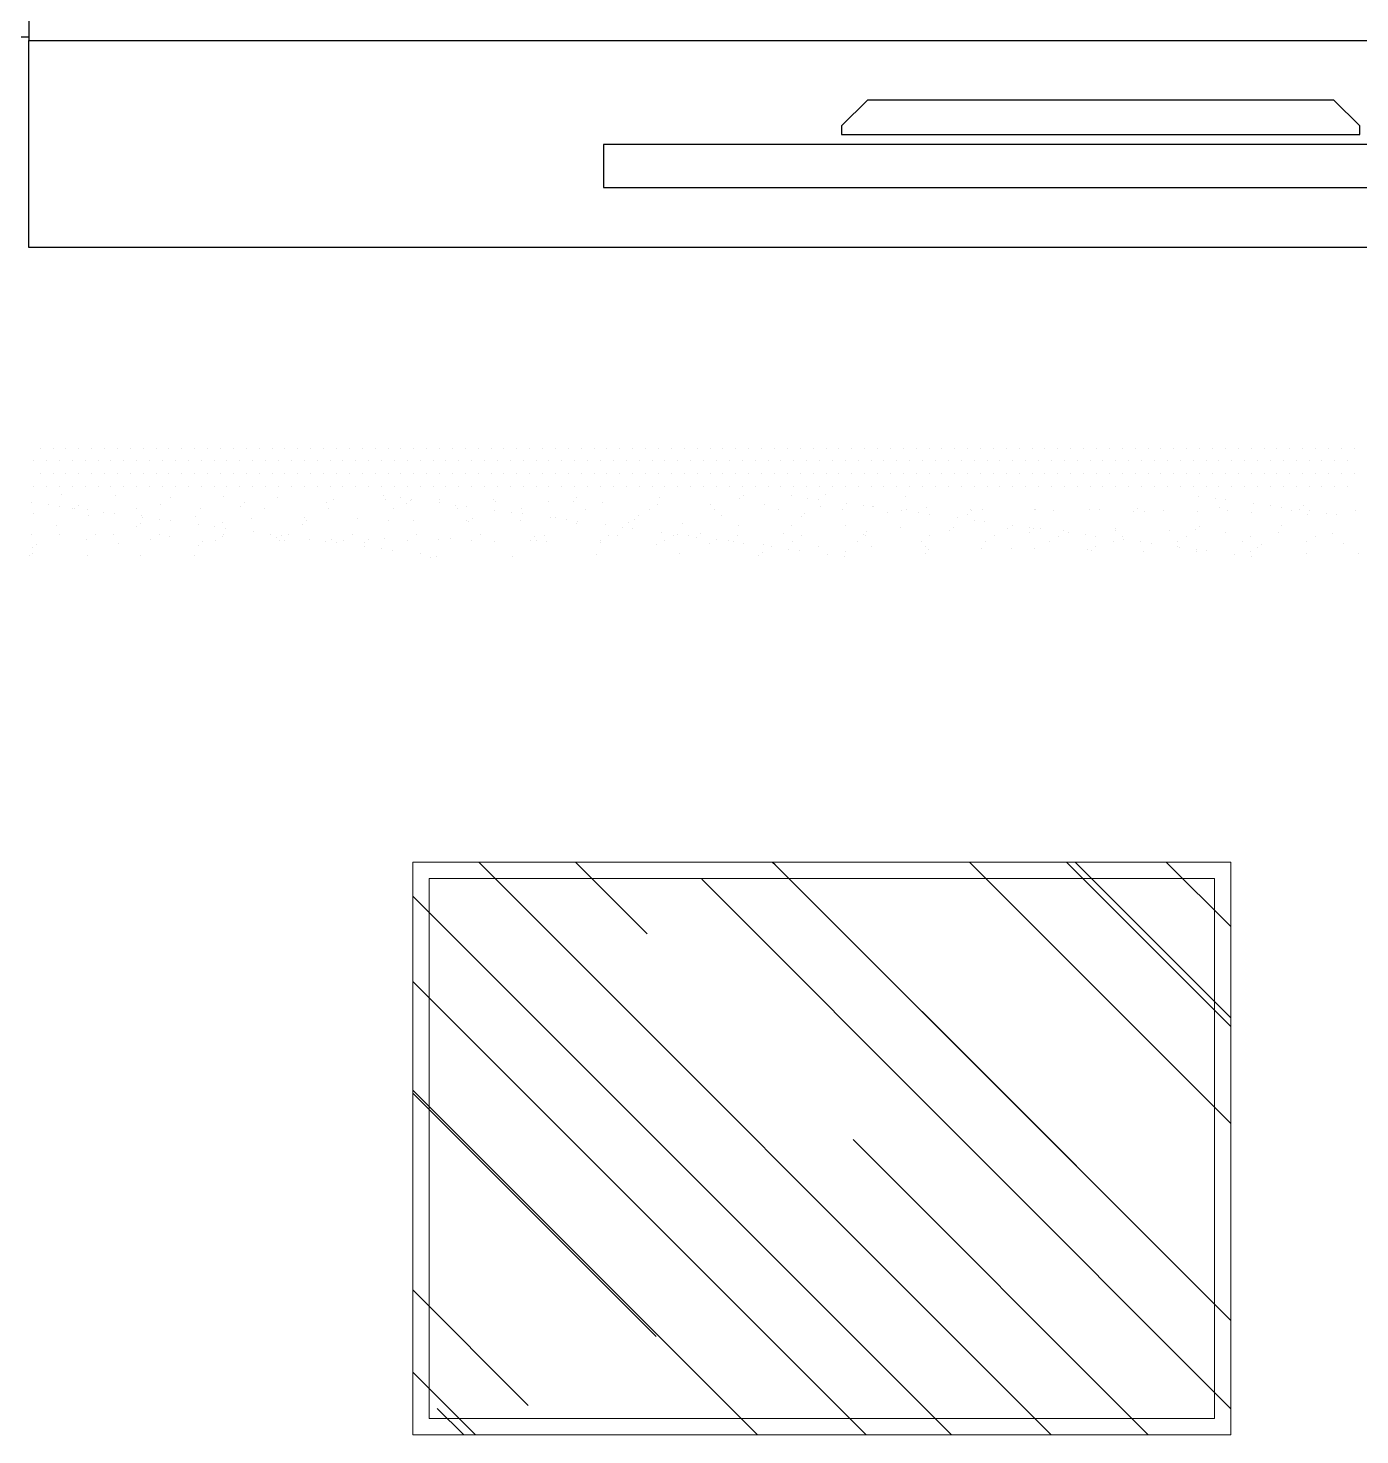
# Model space of a CAD drawing. Header units: millimetres. Extents: x 3923 to 4120, y 744 to 867.
# Drawn here: x 3933.557 to 3936.195, y 830.411 to 833.195 of the extents above; entities that cross this region are included whole.
import ezdxf

# ---------------------------------------------------------------- set-up
doc = ezdxf.new("R2010")
doc.units = ezdxf.units.MM
doc.linetypes.add('DASHDOT2', pattern=[0.5, 0.25, -0.125, 0, -0.125])
doc.layers.add('-HIDRO', color=8, linetype='Continuous')
doc.layers.add('COTA', color=7, linetype='Continuous')
doc.layers.add('E-Lay-9', color=9, linetype='Continuous', lineweight=9)

# ---------------------------------------------------------------- blocks, each defined once
blk = doc.blocks.new('A$C7AFB675E')
at = {"color": 8}
for p, q in [((3.5162, 2.2769), (3.5162, 2.2769)), ((3.5477, 2.2769), (3.5477, 2.2769)), ((3.5923, 2.279), (3.5923, 2.279)), ((3.6451, 2.2825), (3.6451, 2.2825)), ((3.5162, 2.2612), (3.5162, 2.2612)), ((3.5319, 2.269), (3.5319, 2.269)), ((3.5319, 2.2533), (3.5319, 2.2533)), ((3.5477, 2.2612), (3.5477, 2.2612)), ((3.5634, 2.269), (3.5634, 2.269)), ((3.5634, 2.2533), (3.5634, 2.2533)), ((3.5972, 2.2557), (3.5972, 2.2557)), ((3.6331, 2.2641), (3.6331, 2.2641)), ((3.5162, 2.2454), (3.5162, 2.2454)), ((3.5319, 2.2375), (3.5319, 2.2375)), ((3.5477, 2.2454), (3.5477, 2.2454)), ((3.5634, 2.2375), (3.5634, 2.2375)), ((3.5955, 2.2426), (3.5955, 2.2426)), ((3.6202, 2.25), (3.6202, 2.25)), ((3.5162, 2.2297), (3.5162, 2.2297)), ((3.5319, 2.2218), (3.5319, 2.2218)), ((3.5477, 2.2297), (3.5477, 2.2297)), ((3.5634, 2.2218), (3.5634, 2.2218)), ((3.5928, 2.2221), (3.5928, 2.2221)), ((3.5968, 2.2196), (3.5968, 2.2196)), ((3.6241, 2.2291), (3.6241, 2.2291)), ((3.6309, 2.2185), (3.6309, 2.2185)), ((3.6454, 2.218), (3.6454, 2.218)), ((3.5162, 2.2139), (3.5162, 2.2139)), ((3.5319, 2.206), (3.5319, 2.206)), ((3.5477, 2.2139), (3.5477, 2.2139)), ((3.5634, 2.206), (3.5634, 2.206)), ((3.5866, 2.2149), (3.5866, 2.2149)), ((3.5909, 2.2103), (3.5909, 2.2103)), ((3.5922, 2.2005), (3.5922, 2.2005)), ((3.5162, 2.1982), (3.5162, 2.1982)), ((3.5319, 2.1903), (3.5319, 2.1903)), ((3.5477, 2.1982), (3.5477, 2.1982)), ((3.5634, 2.1903), (3.5634, 2.1903)), ((3.5883, 2.1879), (3.5883, 2.1879)), ((3.611, 2.1884), (3.611, 2.1884)), ((3.6193, 2.184), (3.6193, 2.184)), ((3.5162, 2.1824), (3.5162, 2.1824)), ((3.5162, 2.1667), (3.5162, 2.1667)), ((3.5319, 2.1745), (3.5319, 2.1745)), ((3.5477, 2.1824), (3.5477, 2.1824)), ((3.5477, 2.1667), (3.5477, 2.1667)), ((3.5634, 2.1745), (3.5634, 2.1745)), ((3.5866, 2.1747), (3.5866, 2.1747)), ((3.5162, 2.1509), (3.5162, 2.1509)), ((3.5319, 2.1588), (3.5319, 2.1588)), ((3.5477, 2.1509), (3.5477, 2.1509)), ((3.5634, 2.1588), (3.5634, 2.1588)), ((3.5839, 2.1542), (3.5839, 2.1542)), ((3.5944, 2.1515), (3.5944, 2.1515)), ((3.624, 2.1506), (3.624, 2.1506)), ((3.634, 2.1633), (3.634, 2.1633)), ((3.6382, 2.1586), (3.6382, 2.1586)), ((3.643, 2.1499), (3.643, 2.1499)), ((3.6488, 2.1515), (3.6488, 2.1515)), ((3.5162, 2.1352), (3.5162, 2.1352)), ((3.5319, 2.143), (3.5319, 2.143)), ((3.5477, 2.1352), (3.5477, 2.1352)), ((3.5634, 2.143), (3.5634, 2.143)), ((3.6308, 2.14), (3.6308, 2.14)), ((3.5162, 2.1194), (3.5162, 2.1194)), ((3.5319, 2.1273), (3.5319, 2.1273)), ((3.5477, 2.1194), (3.5477, 2.1194)), ((3.5634, 2.1273), (3.5634, 2.1273)), ((3.5794, 2.12), (3.5794, 2.12)), ((3.592, 2.1221), (3.592, 2.1221)), ((3.6196, 2.1196), (3.6196, 2.1196)), ((3.6461, 2.131), (3.6461, 2.131)), ((3.5162, 2.1037), (3.5162, 2.1037)), ((3.5319, 2.1115), (3.5319, 2.1115)), ((3.5477, 2.1037), (3.5477, 2.1037)), ((3.5634, 2.1115), (3.5634, 2.1115)), ((3.5776, 2.1069), (3.5776, 2.1069)), ((3.5889, 2.1126), (3.5889, 2.1126)), ((3.5162, 2.0879), (3.5162, 2.0879)), ((3.5319, 2.0958), (3.5319, 2.0958)), ((3.5319, 2.08), (3.5319, 2.08)), ((3.5477, 2.0879), (3.5477, 2.0879)), ((3.5634, 2.0958), (3.5634, 2.0958)), ((3.5634, 2.08), (3.5634, 2.08)), ((3.5749, 2.0864), (3.5749, 2.0864)), ((3.5936, 2.0856), (3.5936, 2.0856)), ((3.6118, 2.0875), (3.6118, 2.0875)), ((3.6161, 2.0829), (3.6161, 2.0829)), ((3.6398, 2.0837), (3.6398, 2.0837)), ((3.6416, 2.0968), (3.6416, 2.0968)), ((3.6421, 2.084), (3.6421, 2.084)), ((3.5162, 2.0722), (3.5162, 2.0722)), ((3.5319, 2.0643), (3.5319, 2.0643)), ((3.5477, 2.0722), (3.5477, 2.0722)), ((3.5634, 2.0643), (3.5634, 2.0643)), ((3.6238, 2.0721), (3.6238, 2.0721)), ((3.6371, 2.0632), (3.6371, 2.0632)), ((3.5162, 2.0564), (3.5162, 2.0564)), ((3.5319, 2.0485), (3.5319, 2.0485)), ((3.5477, 2.0564), (3.5477, 2.0564)), ((3.5634, 2.0485), (3.5634, 2.0485)), ((3.6172, 2.0515), (3.6172, 2.0515)), ((3.6306, 2.0615), (3.6306, 2.0615)), ((3.6362, 2.0609), (3.6362, 2.0609)), ((3.5162, 2.0407), (3.5162, 2.0407)), ((3.5319, 2.0328), (3.5319, 2.0328)), ((3.5477, 2.0407), (3.5477, 2.0407)), ((3.5634, 2.0328), (3.5634, 2.0328)), ((3.5919, 2.0436), (3.5919, 2.0436)), ((3.6326, 2.029), (3.6326, 2.029)), ((3.5162, 2.0249), (3.5162, 2.0249)), ((3.5319, 2.017), (3.5319, 2.017)), ((3.5477, 2.0249), (3.5477, 2.0249)), ((3.5634, 2.017), (3.5634, 2.017)), ((3.5897, 2.0118), (3.5897, 2.0118)), ((3.5939, 2.0211), (3.5939, 2.0211)), ((3.6309, 2.0158), (3.6309, 2.0158)), ((3.6424, 2.0195), (3.6424, 2.0195)), ((3.5162, 2.0092), (3.5162, 2.0092)), ((3.5319, 2.0013), (3.5319, 2.0013)), ((3.5477, 2.0092), (3.5477, 2.0092)), ((3.5634, 2.0013), (3.5634, 2.0013)), ((3.594, 2.0071), (3.594, 2.0071)), ((3.6282, 1.9953), (3.6282, 1.9953)), ((3.5162, 1.9934), (3.5162, 1.9934)), ((3.5162, 1.9777), (3.5162, 1.9777)), ((3.5319, 1.9855), (3.5319, 1.9855)), ((3.5477, 1.9934), (3.5477, 1.9934)), ((3.5477, 1.9777), (3.5477, 1.9777)), ((3.5634, 1.9855), (3.5634, 1.9855)), ((3.6141, 1.9852), (3.6141, 1.9852)), ((3.6163, 1.9855), (3.6163, 1.9855)), ((3.6237, 1.9937), (3.6237, 1.9937)), ((3.6305, 1.983), (3.6305, 1.983)), ((3.5162, 1.9619), (3.5162, 1.9619)), ((3.5319, 1.9698), (3.5319, 1.9698)), ((3.5477, 1.9619), (3.5477, 1.9619)), ((3.5634, 1.9698), (3.5634, 1.9698)), ((3.5917, 1.9651), (3.5917, 1.9651)), ((3.6237, 1.9611), (3.6237, 1.9611)), ((3.637, 1.9601), (3.637, 1.9601)), ((3.5162, 1.9462), (3.5162, 1.9462)), ((3.5319, 1.954), (3.5319, 1.954)), ((3.5477, 1.9462), (3.5477, 1.9462)), ((3.5634, 1.954), (3.5634, 1.954)), ((3.5914, 1.953), (3.5914, 1.953)), ((3.622, 1.948), (3.622, 1.948)), ((3.64, 1.9514), (3.64, 1.9514)), ((3.6413, 1.9555), (3.6413, 1.9555)), ((3.5162, 1.9304), (3.5162, 1.9304)), ((3.5319, 1.9383), (3.5319, 1.9383)), ((3.5477, 1.9304), (3.5477, 1.9304)), ((3.5634, 1.9383), (3.5634, 1.9383)), ((3.6193, 1.9275), (3.6193, 1.9275)), ((3.5162, 1.9147), (3.5162, 1.9147)), ((3.5319, 1.9225), (3.5319, 1.9225)), ((3.5477, 1.9147), (3.5477, 1.9147)), ((3.5634, 1.9225), (3.5634, 1.9225)), ((3.5919, 1.9094), (3.5919, 1.9094)), ((3.6166, 1.9211), (3.6166, 1.9211)), ((3.6236, 1.9152), (3.6236, 1.9152)), ((3.5162, 1.8989), (3.5162, 1.8989)), ((3.5319, 1.9068), (3.5319, 1.9068)), ((3.5319, 1.891), (3.5319, 1.891)), ((3.5477, 1.8989), (3.5477, 1.8989)), ((3.5634, 1.9068), (3.5634, 1.9068)), ((3.5634, 1.891), (3.5634, 1.891)), ((3.6148, 1.8933), (3.6148, 1.8933)), ((3.6303, 1.9045), (3.6303, 1.9045)), ((3.5162, 1.8832), (3.5162, 1.8832)), ((3.5319, 1.8753), (3.5319, 1.8753)), ((3.5477, 1.8832), (3.5477, 1.8832)), ((3.5634, 1.8753), (3.5634, 1.8753)), ((3.5906, 1.8871), (3.5906, 1.8871)), ((3.5916, 1.8866), (3.5916, 1.8866)), ((3.613, 1.8802), (3.613, 1.8802)), ((3.6149, 1.8844), (3.6149, 1.8844)), ((3.6192, 1.8797), (3.6192, 1.8797)), ((3.6391, 1.8855), (3.6391, 1.8855)), ((3.5162, 1.8674), (3.5162, 1.8674)), ((3.5319, 1.8595), (3.5319, 1.8595)), ((3.5477, 1.8674), (3.5477, 1.8674)), ((3.5634, 1.8595), (3.5634, 1.8595)), ((3.6103, 1.8597), (3.6103, 1.8597)), ((3.6393, 1.8578), (3.6393, 1.8578)), ((3.5162, 1.8517), (3.5162, 1.8517)), ((3.5319, 1.8438), (3.5319, 1.8438)), ((3.5477, 1.8517), (3.5477, 1.8517)), ((3.5634, 1.8438), (3.5634, 1.8438)), ((3.6142, 1.853), (3.6142, 1.853)), ((3.5162, 1.8359), (3.5162, 1.8359)), ((3.5319, 1.828), (3.5319, 1.828)), ((3.5477, 1.8359), (3.5477, 1.8359)), ((3.5634, 1.828), (3.5634, 1.828)), ((3.5909, 1.8226), (3.5909, 1.8226)), ((3.6058, 1.8255), (3.6058, 1.8255)), ((3.6234, 1.8367), (3.6234, 1.8367)), ((3.6302, 1.8261), (3.6302, 1.8261)), ((3.5162, 1.8202), (3.5162, 1.8202)), ((3.5319, 1.8123), (3.5319, 1.8123)), ((3.5477, 1.8202), (3.5477, 1.8202)), ((3.5634, 1.8123), (3.5634, 1.8123)), ((3.5915, 1.8082), (3.5915, 1.8082)), ((3.5928, 1.8086), (3.5928, 1.8086)), ((3.6041, 1.8123), (3.6041, 1.8123)), ((3.6394, 1.821), (3.6394, 1.821)), ((3.5162, 1.8044), (3.5162, 1.8044)), ((3.5162, 1.7887), (3.5162, 1.7887)), ((3.5319, 1.7965), (3.5319, 1.7965)), ((3.5477, 1.8044), (3.5477, 1.8044)), ((3.5477, 1.7887), (3.5477, 1.7887)), ((3.5634, 1.7965), (3.5634, 1.7965)), ((3.5971, 1.804), (3.5971, 1.804)), ((3.6014, 1.7919), (3.6014, 1.7919)), ((3.5162, 1.7729), (3.5162, 1.7729)), ((3.5319, 1.7808), (3.5319, 1.7808)), ((3.5477, 1.7729), (3.5477, 1.7729)), ((3.5634, 1.7808), (3.5634, 1.7808)), ((3.6134, 1.787), (3.6134, 1.787)), ((3.6172, 1.782), (3.6172, 1.782)), ((3.5162, 1.7572), (3.5162, 1.7572)), ((3.5319, 1.765), (3.5319, 1.765)), ((3.5477, 1.7572), (3.5477, 1.7572)), ((3.5634, 1.765), (3.5634, 1.765)), ((3.5884, 1.7545), (3.5884, 1.7545)), ((3.5969, 1.7576), (3.5969, 1.7576)), ((3.6233, 1.7582), (3.6233, 1.7582)), ((3.6401, 1.757), (3.6401, 1.757)), ((3.5162, 1.7414), (3.5162, 1.7414)), ((3.5319, 1.7493), (3.5319, 1.7493)), ((3.5477, 1.7414), (3.5477, 1.7414)), ((3.5634, 1.7493), (3.5634, 1.7493)), ((3.5952, 1.7445), (3.5952, 1.7445)), ((3.63, 1.7476), (3.63, 1.7476)), ((3.637, 1.753), (3.637, 1.753)), ((3.6444, 1.7523), (3.6444, 1.7523)), ((3.5162, 1.7257), (3.5162, 1.7257)), ((3.5319, 1.7335), (3.5319, 1.7335)), ((3.5477, 1.7257), (3.5477, 1.7257)), ((3.5634, 1.7335), (3.5634, 1.7335)), ((3.575, 1.7282), (3.575, 1.7282)), ((3.5913, 1.7297), (3.5913, 1.7297)), ((3.5925, 1.724), (3.5925, 1.724)), ((3.6137, 1.7226), (3.6137, 1.7226)), ((3.5162, 1.7099), (3.5162, 1.7099)), ((3.5319, 1.7178), (3.5319, 1.7178)), ((3.5319, 1.702), (3.5319, 1.702)), ((3.5477, 1.7099), (3.5477, 1.7099)), ((3.5634, 1.7178), (3.5634, 1.7178)), ((3.5634, 1.702), (3.5634, 1.702)), ((3.595, 1.7063), (3.595, 1.7063)), ((3.5162, 1.6942), (3.5162, 1.6942)), ((3.5319, 1.6863), (3.5319, 1.6863)), ((3.5477, 1.6942), (3.5477, 1.6942)), ((3.5634, 1.6863), (3.5634, 1.6863)), ((3.5876, 1.6886), (3.5876, 1.6886)), ((3.588, 1.6898), (3.588, 1.6898)), ((3.6361, 1.687), (3.6361, 1.687)), ((3.5162, 1.6784), (3.5162, 1.6784)), ((3.5319, 1.6705), (3.5319, 1.6705)), ((3.5477, 1.6784), (3.5477, 1.6784)), ((3.5634, 1.6705), (3.5634, 1.6705)), ((3.5862, 1.6767), (3.5862, 1.6767)), ((3.618, 1.6812), (3.618, 1.6812)), ((3.6223, 1.6766), (3.6223, 1.6766)), ((3.6231, 1.6797), (3.6231, 1.6797)), ((3.6299, 1.6691), (3.6299, 1.6691)), ((3.5162, 1.6627), (3.5162, 1.6627)), ((3.5319, 1.6548), (3.5319, 1.6548)), ((3.5477, 1.6627), (3.5477, 1.6627)), ((3.5634, 1.6548), (3.5634, 1.6548)), ((3.5836, 1.6562), (3.5836, 1.6562)), ((3.5912, 1.6512), (3.5912, 1.6512)), ((3.6112, 1.6545), (3.6112, 1.6545)), ((3.6424, 1.6546), (3.6424, 1.6546)), ((3.6484, 1.6534), (3.6484, 1.6534)), ((3.5162, 1.6469), (3.5162, 1.6469)), ((3.5319, 1.639), (3.5319, 1.639)), ((3.5477, 1.6469), (3.5477, 1.6469)), ((3.5634, 1.639), (3.5634, 1.639)), ((3.5162, 1.6312), (3.5162, 1.6312)), ((3.5319, 1.6233), (3.5319, 1.6233)), ((3.5477, 1.6312), (3.5477, 1.6312)), ((3.5634, 1.6233), (3.5634, 1.6233)), ((3.5729, 1.6305), (3.5729, 1.6305)), ((3.579, 1.622), (3.579, 1.622)), ((3.5879, 1.6241), (3.5879, 1.6241)), ((3.6365, 1.6225), (3.6365, 1.6225)), ((3.6457, 1.633), (3.6457, 1.633)), ((3.5162, 1.6154), (3.5162, 1.6154)), ((3.5162, 1.5997), (3.5162, 1.5997)), ((3.5319, 1.6075), (3.5319, 1.6075)), ((3.5477, 1.6154), (3.5477, 1.6154)), ((3.5477, 1.5997), (3.5477, 1.5997)), ((3.5634, 1.6075), (3.5634, 1.6075)), ((3.5773, 1.6088), (3.5773, 1.6088)), ((3.5959, 1.6054), (3.5959, 1.6054)), ((3.6002, 1.6008), (3.6002, 1.6008)), ((3.623, 1.6013), (3.623, 1.6013)), ((3.6412, 1.5987), (3.6412, 1.5987)), ((3.5162, 1.5839), (3.5162, 1.5839)), ((3.5319, 1.5918), (3.5319, 1.5918)), ((3.5477, 1.5839), (3.5477, 1.5839)), ((3.5634, 1.5918), (3.5634, 1.5918)), ((3.5746, 1.5884), (3.5746, 1.5884)), ((3.6104, 1.5885), (3.6104, 1.5885)), ((3.6298, 1.5906), (3.6298, 1.5906)), ((3.6395, 1.5856), (3.6395, 1.5856)), ((3.5162, 1.5682), (3.5162, 1.5682)), ((3.5319, 1.576), (3.5319, 1.576)), ((3.5477, 1.5682), (3.5477, 1.5682)), ((3.5634, 1.576), (3.5634, 1.576)), ((3.591, 1.5727), (3.591, 1.5727)), ((3.6203, 1.5789), (3.6203, 1.5789)), ((3.6368, 1.5651), (3.6368, 1.5651)), ((3.5162, 1.5524), (3.5162, 1.5524)), ((3.5319, 1.5603), (3.5319, 1.5603)), ((3.5477, 1.5524), (3.5477, 1.5524)), ((3.5634, 1.5603), (3.5634, 1.5603)), ((3.5854, 1.5561), (3.5854, 1.5561)), ((3.634, 1.5545), (3.634, 1.5545)), ((3.6432, 1.5538), (3.6432, 1.5538)), ((3.6475, 1.5491), (3.6475, 1.5491)), ((3.5162, 1.5367), (3.5162, 1.5367)), ((3.5319, 1.5445), (3.5319, 1.5445)), ((3.5477, 1.5367), (3.5477, 1.5367)), ((3.5634, 1.5445), (3.5634, 1.5445)), ((3.6323, 1.5309), (3.6323, 1.5309)), ((3.5162, 1.5209), (3.5162, 1.5209)), ((3.5319, 1.5288), (3.5319, 1.5288)), ((3.5319, 1.513), (3.5319, 1.513)), ((3.5477, 1.5209), (3.5477, 1.5209)), ((3.5634, 1.5288), (3.5634, 1.5288)), ((3.5634, 1.513), (3.5634, 1.513)), ((3.5738, 1.5297), (3.5738, 1.5297)), ((3.578, 1.525), (3.578, 1.525)), ((3.6107, 1.5241), (3.6107, 1.5241)), ((3.6229, 1.5228), (3.6229, 1.5228)), ((3.6306, 1.5178), (3.6306, 1.5178)), ((3.5162, 1.5052), (3.5162, 1.5052)), ((3.5319, 1.4973), (3.5319, 1.4973)), ((3.5477, 1.5052), (3.5477, 1.5052)), ((3.5634, 1.4973), (3.5634, 1.4973)), ((3.5981, 1.5031), (3.5981, 1.5031)), ((3.6279, 1.4973), (3.6279, 1.4973)), ((3.6296, 1.5122), (3.6296, 1.5122)), ((3.5162, 1.4894), (3.5162, 1.4894)), ((3.5319, 1.4815), (3.5319, 1.4815)), ((3.5477, 1.4894), (3.5477, 1.4894)), ((3.5634, 1.4815), (3.5634, 1.4815)), ((3.5846, 1.4901), (3.5846, 1.4901)), ((3.5909, 1.4943), (3.5909, 1.4943)), ((3.6332, 1.4885), (3.6332, 1.4885)), ((3.5162, 1.4737), (3.5162, 1.4737)), ((3.5319, 1.4658), (3.5319, 1.4658)), ((3.5477, 1.4737), (3.5477, 1.4737)), ((3.5634, 1.4658), (3.5634, 1.4658)), ((3.6211, 1.478), (3.6211, 1.478)), ((3.6234, 1.4631), (3.6234, 1.4631)), ((3.6254, 1.4734), (3.6254, 1.4734)), ((3.5162, 1.4579), (3.5162, 1.4579)), ((3.5319, 1.45), (3.5319, 1.45)), ((3.5477, 1.4579), (3.5477, 1.4579)), ((3.5634, 1.45), (3.5634, 1.45)), ((3.6082, 1.456), (3.6082, 1.456)), ((3.6216, 1.4499), (3.6216, 1.4499)), ((3.6227, 1.4443), (3.6227, 1.4443)), ((3.6455, 1.4515), (3.6455, 1.4515)), ((3.5162, 1.4422), (3.5162, 1.4422)), ((3.5319, 1.4343), (3.5319, 1.4343)), ((3.5477, 1.4422), (3.5477, 1.4422)), ((3.5634, 1.4343), (3.5634, 1.4343)), ((3.576, 1.4274), (3.576, 1.4274)), ((3.6189, 1.4295), (3.6189, 1.4295)), ((3.6295, 1.4337), (3.6295, 1.4337)), ((3.5162, 1.4264), (3.5162, 1.4264)), ((3.5162, 1.4107), (3.5162, 1.4107)), ((3.5319, 1.4185), (3.5319, 1.4185)), ((3.5477, 1.4264), (3.5477, 1.4264)), ((3.5477, 1.4107), (3.5477, 1.4107)), ((3.5634, 1.4185), (3.5634, 1.4185)), ((3.5849, 1.4256), (3.5849, 1.4256)), ((3.5907, 1.4158), (3.5907, 1.4158)), ((3.6335, 1.424), (3.6335, 1.424)), ((3.5162, 1.3949), (3.5162, 1.3949)), ((3.5319, 1.4028), (3.5319, 1.4028)), ((3.5477, 1.3949), (3.5477, 1.3949)), ((3.5634, 1.4028), (3.5634, 1.4028)), ((3.599, 1.4023), (3.599, 1.4023)), ((3.6033, 1.3976), (3.6033, 1.3976)), ((3.6144, 1.3952), (3.6144, 1.3952)), ((3.5162, 1.3792), (3.5162, 1.3792)), ((3.5319, 1.387), (3.5319, 1.387)), ((3.5477, 1.3792), (3.5477, 1.3792)), ((3.5634, 1.387), (3.5634, 1.387)), ((3.6074, 1.3901), (3.6074, 1.3901)), ((3.6127, 1.3821), (3.6127, 1.3821)), ((3.6233, 1.3757), (3.6233, 1.3757)), ((3.5162, 1.3634), (3.5162, 1.3634)), ((3.5319, 1.3713), (3.5319, 1.3713)), ((3.5477, 1.3634), (3.5477, 1.3634)), ((3.5634, 1.3713), (3.5634, 1.3713)), ((3.61, 1.3616), (3.61, 1.3616)), ((3.6226, 1.3658), (3.6226, 1.3658)), ((3.5162, 1.3477), (3.5162, 1.3477)), ((3.5319, 1.3555), (3.5319, 1.3555)), ((3.5477, 1.3477), (3.5477, 1.3477)), ((3.5634, 1.3555), (3.5634, 1.3555)), ((3.5825, 1.3576), (3.5825, 1.3576)), ((3.6293, 1.3552), (3.6293, 1.3552)), ((3.631, 1.356), (3.631, 1.356)), ((3.6463, 1.3506), (3.6463, 1.3506)), ((3.5162, 1.3319), (3.5162, 1.3319)), ((3.5319, 1.3398), (3.5319, 1.3398)), ((3.5319, 1.324), (3.5319, 1.324)), ((3.5477, 1.3319), (3.5477, 1.3319)), ((3.5634, 1.3398), (3.5634, 1.3398)), ((3.5634, 1.324), (3.5634, 1.324)), ((3.5769, 1.3265), (3.5769, 1.3265)), ((3.5906, 1.3373), (3.5906, 1.3373)), ((3.6055, 1.3274), (3.6055, 1.3274)), ((3.6077, 1.3256), (3.6077, 1.3256)), ((3.5162, 1.3162), (3.5162, 1.3162)), ((3.5319, 1.3083), (3.5319, 1.3083)), ((3.5477, 1.3162), (3.5477, 1.3162)), ((3.5634, 1.3083), (3.5634, 1.3083)), ((3.5811, 1.3219), (3.5811, 1.3219)), ((3.6038, 1.3143), (3.6038, 1.3143)), ((3.5162, 1.3004), (3.5162, 1.3004)), ((3.5319, 1.2925), (3.5319, 1.2925)), ((3.5477, 1.3004), (3.5477, 1.3004)), ((3.5634, 1.2925), (3.5634, 1.2925)), ((3.5816, 1.2916), (3.5816, 1.2916)), ((3.6011, 1.2938), (3.6011, 1.2938)), ((3.6012, 1.3), (3.6012, 1.3)), ((3.6302, 1.29), (3.6302, 1.29)), ((3.5162, 1.2847), (3.5162, 1.2847)), ((3.5319, 1.2768), (3.5319, 1.2768)), ((3.5477, 1.2847), (3.5477, 1.2847)), ((3.5634, 1.2768), (3.5634, 1.2768)), ((3.6224, 1.2874), (3.6224, 1.2874)), ((3.6242, 1.2749), (3.6242, 1.2749)), ((3.6292, 1.2767), (3.6292, 1.2767)), ((3.5162, 1.2689), (3.5162, 1.2689)), ((3.5319, 1.261), (3.5319, 1.261)), ((3.5477, 1.2689), (3.5477, 1.2689)), ((3.5634, 1.261), (3.5634, 1.261)), ((3.5905, 1.2588), (3.5905, 1.2588)), ((3.5966, 1.2596), (3.5966, 1.2596)), ((3.6052, 1.2575), (3.6052, 1.2575)), ((3.6285, 1.2702), (3.6285, 1.2702)), ((3.5162, 1.2532), (3.5162, 1.2532)), ((3.5319, 1.2453), (3.5319, 1.2453)), ((3.5477, 1.2532), (3.5477, 1.2532)), ((3.5634, 1.2453), (3.5634, 1.2453)), ((3.5949, 1.2464), (3.5949, 1.2464)), ((3.6486, 1.2483), (3.6486, 1.2483)), ((3.5162, 1.2374), (3.5162, 1.2374)), ((3.5162, 1.2217), (3.5162, 1.2217)), ((3.5319, 1.2295), (3.5319, 1.2295)), ((3.5477, 1.2374), (3.5477, 1.2374)), ((3.5477, 1.2217), (3.5477, 1.2217)), ((3.5634, 1.2295), (3.5634, 1.2295)), ((3.5791, 1.2242), (3.5791, 1.2242)), ((3.5819, 1.2271), (3.5819, 1.2271)), ((3.5922, 1.226), (3.5922, 1.226)), ((3.6305, 1.2256), (3.6305, 1.2256)), ((3.5162, 1.2059), (3.5162, 1.2059)), ((3.5319, 1.2138), (3.5319, 1.2138)), ((3.5477, 1.2059), (3.5477, 1.2059)), ((3.5634, 1.2138), (3.5634, 1.2138)), ((3.6223, 1.2089), (3.6223, 1.2089)), ((3.5162, 1.1902), (3.5162, 1.1902)), ((3.5319, 1.198), (3.5319, 1.198)), ((3.5477, 1.1902), (3.5477, 1.1902)), ((3.5634, 1.198), (3.5634, 1.198)), ((3.5877, 1.1917), (3.5877, 1.1917)), ((3.6021, 1.1991), (3.6021, 1.1991)), ((3.6044, 1.1916), (3.6044, 1.1916)), ((3.6064, 1.1945), (3.6064, 1.1945)), ((3.629, 1.1983), (3.629, 1.1983)), ((3.5162, 1.1744), (3.5162, 1.1744)), ((3.5319, 1.1823), (3.5319, 1.1823)), ((3.5477, 1.1744), (3.5477, 1.1744)), ((3.5634, 1.1823), (3.5634, 1.1823)), ((3.5859, 1.1786), (3.5859, 1.1786)), ((3.5903, 1.1804), (3.5903, 1.1804)), ((3.6264, 1.1726), (3.6264, 1.1726)), ((3.5162, 1.1587), (3.5162, 1.1587)), ((3.5319, 1.1665), (3.5319, 1.1665)), ((3.5477, 1.1587), (3.5477, 1.1587)), ((3.5634, 1.1665), (3.5634, 1.1665)), ((3.5795, 1.1591), (3.5795, 1.1591)), ((3.5832, 1.1581), (3.5832, 1.1581)), ((3.628, 1.1575), (3.628, 1.1575)), ((3.6481, 1.1554), (3.6481, 1.1554)), ((3.5162, 1.1429), (3.5162, 1.1429)), ((3.5319, 1.1508), (3.5319, 1.1508)), ((3.5319, 1.135), (3.5319, 1.135)), ((3.5477, 1.1429), (3.5477, 1.1429)), ((3.5634, 1.1508), (3.5634, 1.1508)), ((3.5634, 1.135), (3.5634, 1.135)), ((3.6454, 1.1349), (3.6454, 1.1349)), ((3.6494, 1.1475), (3.6494, 1.1475)), ((3.5162, 1.1272), (3.5162, 1.1272)), ((3.5319, 1.1193), (3.5319, 1.1193)), ((3.5477, 1.1272), (3.5477, 1.1272)), ((3.5634, 1.1193), (3.5634, 1.1193)), ((3.5787, 1.1239), (3.5787, 1.1239)), ((3.58, 1.1234), (3.58, 1.1234)), ((3.5842, 1.1187), (3.5842, 1.1187)), ((3.6047, 1.1271), (3.6047, 1.1271)), ((3.6221, 1.1304), (3.6221, 1.1304)), ((3.6289, 1.1198), (3.6289, 1.1198)), ((3.5162, 1.1114), (3.5162, 1.1114)), ((3.5319, 1.1035), (3.5319, 1.1035)), ((3.5477, 1.1114), (3.5477, 1.1114)), ((3.5634, 1.1035), (3.5634, 1.1035)), ((3.577, 1.1108), (3.577, 1.1108)), ((3.5902, 1.1019), (3.5902, 1.1019)), ((3.6409, 1.1007), (3.6409, 1.1007)), ((3.5162, 1.0957), (3.5162, 1.0957)), ((3.5319, 1.0878), (3.5319, 1.0878)), ((3.5477, 1.0957), (3.5477, 1.0957)), ((3.5634, 1.0878), (3.5634, 1.0878)), ((3.5743, 1.0903), (3.5743, 1.0903)), ((3.5786, 1.0931), (3.5786, 1.0931)), ((3.6043, 1.0968), (3.6043, 1.0968)), ((3.6272, 1.0915), (3.6272, 1.0915)), ((3.6392, 1.0875), (3.6392, 1.0875)), ((3.5162, 1.0799), (3.5162, 1.0799)), ((3.5319, 1.072), (3.5319, 1.072)), ((3.5477, 1.0799), (3.5477, 1.0799)), ((3.5634, 1.072), (3.5634, 1.072)), ((3.6273, 1.0717), (3.6273, 1.0717)), ((3.6316, 1.0671), (3.6316, 1.0671)), ((3.6365, 1.0671), (3.6365, 1.0671)), ((3.5162, 1.0642), (3.5162, 1.0642)), ((3.5319, 1.0563), (3.5319, 1.0563)), ((3.5477, 1.0642), (3.5477, 1.0642)), ((3.5634, 1.0563), (3.5634, 1.0563)), ((3.6023, 1.059), (3.6023, 1.059)), ((3.622, 1.0519), (3.622, 1.0519)), ((3.5162, 1.0484), (3.5162, 1.0484)), ((3.5162, 1.0327), (3.5162, 1.0327)), ((3.5319, 1.0405), (3.5319, 1.0405)), ((3.5477, 1.0484), (3.5477, 1.0484)), ((3.5477, 1.0327), (3.5477, 1.0327)), ((3.5634, 1.0405), (3.5634, 1.0405)), ((3.6288, 1.0413), (3.6288, 1.0413)), ((3.632, 1.0328), (3.632, 1.0328)), ((3.5162, 1.0169), (3.5162, 1.0169)), ((3.5319, 1.0248), (3.5319, 1.0248)), ((3.5477, 1.0169), (3.5477, 1.0169)), ((3.5634, 1.0248), (3.5634, 1.0248)), ((3.5789, 1.0287), (3.5789, 1.0287)), ((3.5822, 1.021), (3.5822, 1.021)), ((3.59, 1.0234), (3.59, 1.0234)), ((3.6275, 1.0271), (3.6275, 1.0271)), ((3.6303, 1.0197), (3.6303, 1.0197)), ((3.5162, 1.0012), (3.5162, 1.0012)), ((3.5319, 1.009), (3.5319, 1.009)), ((3.5477, 1.0012), (3.5477, 1.0012)), ((3.5634, 1.009), (3.5634, 1.009)), ((3.6276, 0.9992), (3.6276, 0.9992)), ((3.5162, 0.9854), (3.5162, 0.9854)), ((3.5319, 0.9933), (3.5319, 0.9933)), ((3.5477, 0.9854), (3.5477, 0.9854)), ((3.5634, 0.9933), (3.5634, 0.9933)), ((3.6014, 0.9931), (3.6014, 0.9931)), ((3.6052, 0.996), (3.6052, 0.996)), ((3.6094, 0.9913), (3.6094, 0.9913)), ((3.5162, 0.9697), (3.5162, 0.9697)), ((3.5319, 0.9775), (3.5319, 0.9775)), ((3.5477, 0.9697), (3.5477, 0.9697)), ((3.5634, 0.9775), (3.5634, 0.9775)), ((3.6219, 0.9735), (3.6219, 0.9735)), ((3.623, 0.965), (3.623, 0.965)), ((3.6286, 0.9628), (3.6286, 0.9628)), ((3.6295, 0.9694), (3.6295, 0.9694)), ((3.5162, 0.9539), (3.5162, 0.9539)), ((3.5319, 0.9618), (3.5319, 0.9618)), ((3.5319, 0.946), (3.5319, 0.946)), ((3.5477, 0.9539), (3.5477, 0.9539)), ((3.5634, 0.9618), (3.5634, 0.9618)), ((3.5634, 0.946), (3.5634, 0.946)), ((3.5765, 0.9606), (3.5765, 0.9606)), ((3.6213, 0.9519), (3.6213, 0.9519)), ((3.625, 0.959), (3.625, 0.959)), ((3.5162, 0.9382), (3.5162, 0.9382)), ((3.5319, 0.9303), (3.5319, 0.9303)), ((3.5477, 0.9382), (3.5477, 0.9382)), ((3.5634, 0.9303), (3.5634, 0.9303)), ((3.5899, 0.9449), (3.5899, 0.9449)), ((3.6017, 0.9286), (3.6017, 0.9286)), ((3.6186, 0.9314), (3.6186, 0.9314)), ((3.5162, 0.9224), (3.5162, 0.9224)), ((3.5319, 0.9145), (3.5319, 0.9145)), ((3.5477, 0.9224), (3.5477, 0.9224)), ((3.5634, 0.9145), (3.5634, 0.9145)), ((3.5831, 0.9202), (3.5831, 0.9202)), ((3.5873, 0.9156), (3.5873, 0.9156)), ((3.5162, 0.9067), (3.5162, 0.9067)), ((3.5319, 0.8988), (3.5319, 0.8988)), ((3.5477, 0.9067), (3.5477, 0.9067)), ((3.5634, 0.8988), (3.5634, 0.8988)), ((3.5756, 0.8946), (3.5756, 0.8946)), ((3.6141, 0.8972), (3.6141, 0.8972)), ((3.6217, 0.895), (3.6217, 0.895)), ((3.5162, 0.8909), (3.5162, 0.8909)), ((3.5319, 0.883), (3.5319, 0.883)), ((3.5477, 0.8909), (3.5477, 0.8909)), ((3.5634, 0.883), (3.5634, 0.883)), ((3.6074, 0.8936), (3.6074, 0.8936)), ((3.6124, 0.884), (3.6124, 0.884)), ((3.6242, 0.893), (3.6242, 0.893)), ((3.6285, 0.8844), (3.6285, 0.8844)), ((3.5162, 0.8752), (3.5162, 0.8752)), ((3.5319, 0.8673), (3.5319, 0.8673)), ((3.5477, 0.8752), (3.5477, 0.8752)), ((3.5634, 0.8673), (3.5634, 0.8673)), ((3.5897, 0.8665), (3.5897, 0.8665)), ((3.5993, 0.8605), (3.5993, 0.8605)), ((3.6097, 0.8636), (3.6097, 0.8636)), ((3.6304, 0.8686), (3.6304, 0.8686)), ((3.6347, 0.8639), (3.6347, 0.8639)), ((3.5162, 0.8594), (3.5162, 0.8594)), ((3.5162, 0.8437), (3.5162, 0.8437)), ((3.5319, 0.8515), (3.5319, 0.8515)), ((3.5477, 0.8594), (3.5477, 0.8594)), ((3.5477, 0.8437), (3.5477, 0.8437)), ((3.5634, 0.8515), (3.5634, 0.8515)), ((3.6478, 0.859), (3.6478, 0.859)), ((3.5162, 0.8279), (3.5162, 0.8279)), ((3.5319, 0.8358), (3.5319, 0.8358)), ((3.5477, 0.8279), (3.5477, 0.8279)), ((3.5634, 0.8358), (3.5634, 0.8358)), ((3.576, 0.8302), (3.576, 0.8302)), ((3.6052, 0.8293), (3.6052, 0.8293)), ((3.6245, 0.8286), (3.6245, 0.8286)), ((3.5162, 0.8122), (3.5162, 0.8122)), ((3.5319, 0.82), (3.5319, 0.82)), ((3.5477, 0.8122), (3.5477, 0.8122)), ((3.5634, 0.82), (3.5634, 0.82)), ((3.5853, 0.8179), (3.5853, 0.8179)), ((3.6035, 0.8162), (3.6035, 0.8162)), ((3.6216, 0.8165), (3.6216, 0.8165)), ((3.5162, 0.7964), (3.5162, 0.7964)), ((3.5319, 0.8043), (3.5319, 0.8043)), ((3.5477, 0.7964), (3.5477, 0.7964)), ((3.5634, 0.8043), (3.5634, 0.8043)), ((3.5984, 0.7946), (3.5984, 0.7946)), ((3.6008, 0.7957), (3.6008, 0.7957)), ((3.6083, 0.7928), (3.6083, 0.7928)), ((3.6283, 0.8059), (3.6283, 0.8059)), ((3.647, 0.793), (3.647, 0.793)), ((3.5162, 0.7807), (3.5162, 0.7807)), ((3.5319, 0.7885), (3.5319, 0.7885)), ((3.5477, 0.7807), (3.5477, 0.7807)), ((3.5634, 0.7885), (3.5634, 0.7885)), ((3.5896, 0.788), (3.5896, 0.788)), ((3.6125, 0.7882), (3.6125, 0.7882)), ((3.5162, 0.7649), (3.5162, 0.7649)), ((3.5319, 0.7728), (3.5319, 0.7728)), ((3.5319, 0.757), (3.5319, 0.757)), ((3.5477, 0.7649), (3.5477, 0.7649)), ((3.5634, 0.7728), (3.5634, 0.7728)), ((3.5634, 0.757), (3.5634, 0.757)), ((3.5735, 0.7621), (3.5735, 0.7621)), ((3.5963, 0.7615), (3.5963, 0.7615)), ((3.6221, 0.7605), (3.6221, 0.7605)), ((3.6326, 0.7662), (3.6326, 0.7662)), ((3.5162, 0.7492), (3.5162, 0.7492)), ((3.5319, 0.7413), (3.5319, 0.7413)), ((3.5477, 0.7492), (3.5477, 0.7492)), ((3.5634, 0.7413), (3.5634, 0.7413)), ((3.5945, 0.7484), (3.5945, 0.7484)), ((3.5162, 0.7334), (3.5162, 0.7334)), ((3.5319, 0.7255), (3.5319, 0.7255)), ((3.5477, 0.7334), (3.5477, 0.7334)), ((3.5634, 0.7255), (3.5634, 0.7255)), ((3.5918, 0.7279), (3.5918, 0.7279)), ((3.5987, 0.7301), (3.5987, 0.7301)), ((3.6214, 0.738), (3.6214, 0.738)), ((3.6282, 0.7274), (3.6282, 0.7274)), ((3.6473, 0.7285), (3.6473, 0.7285)), ((3.5162, 0.7177), (3.5162, 0.7177)), ((3.5319, 0.7098), (3.5319, 0.7098)), ((3.5477, 0.7177), (3.5477, 0.7177)), ((3.5634, 0.7098), (3.5634, 0.7098)), ((3.5862, 0.7171), (3.5862, 0.7171)), ((3.5895, 0.7095), (3.5895, 0.7095)), ((3.5904, 0.7124), (3.5904, 0.7124)), ((3.5162, 0.7019), (3.5162, 0.7019)), ((3.5319, 0.694), (3.5319, 0.694)), ((3.5477, 0.7019), (3.5477, 0.7019)), ((3.5634, 0.694), (3.5634, 0.694)), ((3.5727, 0.6961), (3.5727, 0.6961)), ((3.5873, 0.6937), (3.5873, 0.6937)), ((3.6105, 0.6905), (3.6105, 0.6905)), ((3.6212, 0.6945), (3.6212, 0.6945)), ((3.5162, 0.6862), (3.5162, 0.6862)), ((3.5319, 0.6783), (3.5319, 0.6783)), ((3.5477, 0.6862), (3.5477, 0.6862)), ((3.5634, 0.6783), (3.5634, 0.6783)), ((3.5856, 0.6805), (3.5856, 0.6805)), ((3.5162, 0.6704), (3.5162, 0.6704)), ((3.5319, 0.6625), (3.5319, 0.6625)), ((3.5477, 0.6704), (3.5477, 0.6704)), ((3.5634, 0.6625), (3.5634, 0.6625)), ((3.5829, 0.6601), (3.5829, 0.6601)), ((3.5963, 0.6621), (3.5963, 0.6621)), ((3.6213, 0.6596), (3.6213, 0.6596)), ((3.6335, 0.6654), (3.6335, 0.6654)), ((3.6378, 0.6608), (3.6378, 0.6608)), ((3.6448, 0.6605), (3.6448, 0.6605)), ((3.6478, 0.6573), (3.6478, 0.6573))]:
    blk.add_line(p, q, dxfattribs=at)
at = {"layer": 'COTA', "color": 8, "linetype": 'Continuous'}
for p, q in [((4.022, 1.925), (4.223, 2.1261)), ((4.022, 1.5658), (4.5823, 2.1261)), ((4.022, 1.9358), (4.2123, 2.1261)), ((4.022, 2.0471), (4.1009, 2.1261)), ((4.022, 1.8065), (4.3416, 2.1261)), ((4.0431, 1.4792), (4.69, 2.1261)), ((4.2047, 1.7486), (4.5823, 2.1261)), ((4.361, 1.6642), (4.722, 2.0251)), ((4.022, 1.2066), (4.722, 1.9066)), ((4.0636, 1.1261), (4.722, 1.7845)), ((4.1678, 1.1261), (4.722, 1.6803)), ((4.022, 1.5658), (4.0251, 1.569)), ((4.3007, 1.1261), (4.722, 1.5474)), ((4.022, 1.3251), (4.1096, 1.4127)), ((4.3043, 1.1261), (4.6017, 1.4235)), ((4.5449, 1.1261), (4.6861, 1.2672)), ((4.6455, 1.1261), (4.722, 1.2025)), ((4.6897, 1.1559), (4.722, 1.1882))]:
    blk.add_line(p, q, dxfattribs=at)
at = {"layer": 'E-Lay-9', "color": 8}
for p, q in [((4.722, 2.1261), (4.022, 2.1261)), ((4.022, 2.1261), (4.022, 1.1261)), ((4.722, 1.1261), (4.722, 2.1261)), ((4.702, 2.1061), (4.042, 2.1061)), ((4.042, 2.1061), (4.042, 1.1461)), ((4.702, 1.1461), (4.702, 2.1061)), ((4.042, 1.1461), (4.702, 1.1461)), ((4.022, 1.1261), (4.722, 1.1261))]:
    blk.add_line(p, q, dxfattribs=at)

msp = doc.modelspace()

# ---------------------------------------------------------------- linework, layer by layer
at = {"layer": '-HIDRO', "linetype": 'Continuous'}
for p, q in [((3933.559, 833.4912), (3933.559, 833.1712)), ((3933.559, 833.1712), (3938.559, 833.1712))]:
    msp.add_line(p, q, dxfattribs=at)
at = {"layer": '-HIDRO', "linetype": 'DASHDOT2'}
msp.add_line((3933.559, 833.1778), (3931.159, 833.1778), dxfattribs=at)
at = {"layer": '-HIDRO'}
for points in [[(3933.559, 833.1712), (3937.4128, 833.1712), (3937.4128, 832.7609), (3933.559, 832.7609)], [(3936.1946, 832.9848), (3936.1946, 833.0019), (3936.1433, 833.0532), (3935.2199, 833.0532), (3935.1686, 833.0019), (3935.1686, 832.9848)], [(3936.9929, 832.8798), (3936.9929, 832.9653), (3934.697, 832.9653), (3934.697, 832.8798)]]:
    msp.add_lwpolyline(points, close=True, dxfattribs=at)

# ---------------------------------------------------------------- block references
at = {"layer": '-HIDRO', "ltscale": 0.35, "xscale": 1.62, "yscale": 1.62, "zscale": 1.62, "rotation": 270}
msp.add_blockref('A$C7AFB675E', (3932.4951, 838.0603), dxfattribs=at)

doc.saveas('drawing.dxf')
